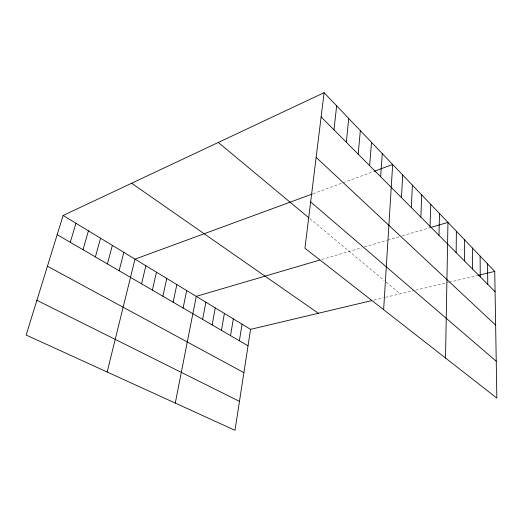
<?xml version="1.0" encoding="UTF-8"?>
<svg xmlns="http://www.w3.org/2000/svg" width="523" height="523" viewBox="0 0 523 523"><rect width="100%" height="100%" fill="white"/><g stroke="black" fill="none" stroke-linecap="round" stroke-linejoin="round"><path stroke-width="0.39" stroke-dasharray="2.62 1.96" d="M313.055 193.732L342.402 182.958M343.153 182.677L373.239 171.629M321.763 259.48L361.38 247.837M364.407 246.948L386.974 240.319M387.746 240.09L399.239 236.716M402.272 235.827L430.128 227.636M373.762 300.117L383.241 297.868M385.614 297.306L414.092 290.546M415.654 290.173L448.433 282.394M449.192 282.211L477.009 275.608M309.819 218.594L384.215 280.491M386.092 282.054L400.245 293.828"/><path stroke-width="0.78" d="M464.444 260.931L464.555 239.782M456.148 252.596L456.389 231.231M445.524 358.02L447.956 222.399L430.9 227.413M438.967 235.33L439.497 213.541M430.069 226.387L430.756 204.382M420.865 217.143L421.721 194.916M411.34 207.566L412.372 185.122M401.468 197.655L402.69 174.989M383.627 309.688L392.668 164.49L373.991 171.354M380.639 176.722L382.28 153.612M369.637 165.66L371.507 142.328M358.209 154.18L360.327 130.619M346.331 142.243L348.723 118.46M333.981 129.835L336.655 105.823M324.11 92.676L304.948 248.248L496.85 398.095L494.738 271.404L324.11 92.676L63.126 215.469L26.15 335.06L235.004 430.324L250.563 329.359L63.126 215.469M239.384 340.787L242.051 324.188M230.532 335.629L233.33 318.893M221.458 330.346L224.4 313.467M212.161 324.933L215.247 307.903M202.63 319.376L205.872 302.202M175.283 403.083L196.249 296.358L319.448 260.16M183.115 308.014L186.678 290.546M173.133 302.196L176.866 284.584M162.888 296.234L166.798 278.465M152.376 290.108L156.475 272.189M141.583 283.826L145.878 265.756M107.163 372.01L134.999 259.147L312.323 194.007M119.12 270.737L123.827 252.354M107.418 263.925L112.353 245.385M95.389 256.917L100.553 238.213M83.02 249.713L88.426 230.846M70.291 242.299L75.959 223.269M250.563 329.359L371.395 300.679M477.787 275.425L494.738 271.404M36.898 300.313L239.462 401.37M47.436 266.214L243.888 372.657M57.19 234.67L248.026 345.821M131.619 183.246L318.344 313.27M218.307 142.459L308.603 217.588M310.655 201.898L496.235 361.243M316.14 157.345L495.634 325.116M321.122 116.917L495.078 291.716M487.541 263.86L487.776 284.381M480.121 256.087L480.245 276.811M472.459 248.065L472.472 268.999"/></g></svg>
